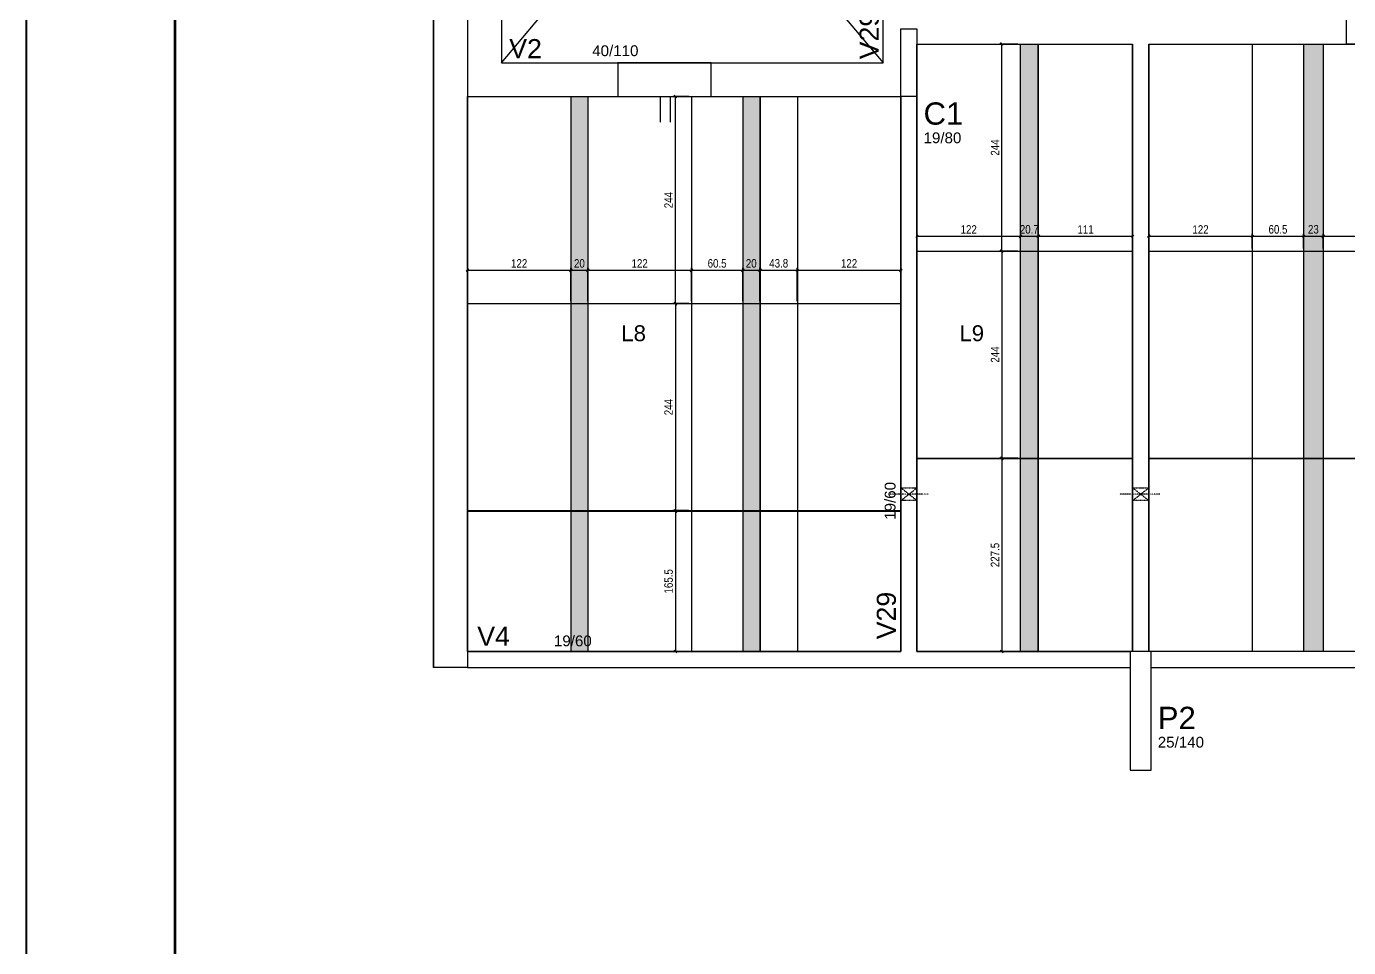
# Model space of a CAD drawing. Extents: x -9556 to -2786, y 930 to 5130.
# Drawn here: x -9556 to -7998, y 2980 to 4066 of the extents above; entities that cross this region are included whole.
import ezdxf

# ---------------------------------------------------------------- set-up
doc = ezdxf.new("R2010")
doc.units = 0
doc.linetypes.add('ESTILO_TQS_0004', pattern=[2, 0.5, -0.4, 0.1, -0.4, 0.1, -0.5])
doc.linetypes.add('HIDDEN2', pattern=[0.1875, 0.125, -0.0625])
for name, color, linetype in [('1', 3, 'Continuous'), ('200', 1, 'HIDDEN2'), ('205', 1, 'ESTILO_TQS_0004'), ('210', 3, 'HIDDEN2'), ('212', 3, 'Continuous'), ('213', 3, 'Continuous'), ('220', 5, 'Continuous'), ('221', 1, 'Continuous'), ('222', 6, 'Continuous'), ('226', 4, 'Continuous'), ('233', 6, 'Continuous'), ('COTA', 2, 'Continuous'), ('Hachura', 7, 'Continuous'), ('Painéis', 200, 'Continuous')]:
    doc.layers.add(name, color=color, linetype=linetype)
doc.layers.add('FOLHA', color=255, linetype='Continuous', lineweight=40)
doc.layers.add('Folhas', color=255, linetype='Continuous', lineweight=9)
doc.styles.add('COTA TECNICA-50', font='techl___.ttf', dxfattribs={"height": 10})
doc.styles.get("Standard").update_dxf_attribs({"font": 'arial.ttf'})
doc.dimstyles.new('COTA PAINEL-50', dxfattribs={"dimtxt": 10, "dimasz": 3, "dimexe": 3, "dimexo": 3, "dimgap": 3, "dimtad": 1, "dimdec": 1, "dimzin": 9, "dimdsep": 46, "dimtxsty": 'COTA TECNICA-50', "dimblk1": 'OBLIQUE', "dimblk2": 'OBLIQUE', "dimsah": 1, "dimcen": 0.9, "dimclrd": 4, "dimclre": 4, "dimclrt": 240, "dimadec": 1, "dimazin": 3, "dimtfac": 1, "dimtdec": 1, "dimtmove": 0, "dimatfit": 3, "dimfxl": 0, "dimtolj": 1, "dimtzin": 12, "dimarcsym": 0})

# ---------------------------------------------------------------- blocks, each defined once
blk = doc.blocks.new('_Oblique')
at = {"color": 0, "linetype": 'ByBlock', "lineweight": -2}
blk.add_line((-0.5, -0.5), (0.5, 0.5), dxfattribs=at)
blk = doc.blocks.new('*D62')
at = {"layer": 'COTA', "color": 4, "lineweight": -2}
for p, q in [((-8506.5, 3804.4), (-8506.5, 3821.8)), ((-8506.5, 3818.8), (-8384.5, 3818.8)), ((-8384.5, 3804.4), (-8384.5, 3821.8))]:
    blk.add_line(p, q, dxfattribs=at)
at = {"layer": 'Defpoints', "color": 0}
for p in [(-8384.5, 3818.8), (-8506.5, 3801.4), (-8384.5, 3801.4)]:
    blk.add_point(p, dxfattribs=at)
at = {"layer": 'COTA', "color": 4, "lineweight": -2, "xscale": 3, "yscale": 3, "zscale": 3, "rotation": 180}
blk.add_blockref('_Oblique', (-8506.5, 3818.8), dxfattribs=at)
at = {"layer": 'COTA', "color": 4, "lineweight": -2, "xscale": 3, "yscale": 3, "zscale": 3}
blk.add_blockref('_Oblique', (-8384.5, 3818.8), dxfattribs=at)
at = {"layer": 'COTA', "color": 240, "insert": (-8445.5, 3826.8), "char_height": 10, "attachment_point": 5, "style": 'COTA TECNICA-50'}
blk.add_mtext('\\A1;122', dxfattribs=at)
blk = doc.blocks.new('*D63')
at = {"layer": 'COTA', "color": 4, "lineweight": -2}
for p, q in [((-8384.5, 3804.4), (-8384.5, 3821.8)), ((-8384.5, 3818.8), (-8363.8, 3818.8)), ((-8363.8, 3804.4), (-8363.8, 3821.8))]:
    blk.add_line(p, q, dxfattribs=at)
at = {"layer": 'Defpoints', "color": 0}
for p in [(-8363.8, 3818.8), (-8384.5, 3801.4), (-8363.8, 3801.4)]:
    blk.add_point(p, dxfattribs=at)
at = {"layer": 'COTA', "color": 4, "lineweight": -2, "xscale": 3, "yscale": 3, "zscale": 3, "rotation": 180}
blk.add_blockref('_Oblique', (-8384.5, 3818.8), dxfattribs=at)
at = {"layer": 'COTA', "color": 4, "lineweight": -2, "xscale": 3, "yscale": 3, "zscale": 3}
blk.add_blockref('_Oblique', (-8363.8, 3818.8), dxfattribs=at)
at = {"layer": 'COTA', "color": 240, "insert": (-8374.1, 3826.9), "char_height": 10, "attachment_point": 5, "style": 'COTA TECNICA-50'}
blk.add_mtext('\\A1;20.7', dxfattribs=at)
blk = doc.blocks.new('*D64')
at = {"layer": 'COTA', "color": 4, "lineweight": -2}
for p, q in [((-8363.3, 3804.4), (-8363.3, 3821.8)), ((-8363.3, 3818.8), (-8252.3, 3818.8)), ((-8252.3, 3804.4), (-8252.3, 3821.8))]:
    blk.add_line(p, q, dxfattribs=at)
at = {"layer": 'Defpoints', "color": 0}
for p in [(-8252.3, 3818.8), (-8363.3, 3801.4), (-8252.3, 3801.4)]:
    blk.add_point(p, dxfattribs=at)
at = {"layer": 'COTA', "color": 4, "lineweight": -2, "xscale": 3, "yscale": 3, "zscale": 3, "rotation": 180}
blk.add_blockref('_Oblique', (-8363.3, 3818.8), dxfattribs=at)
at = {"layer": 'COTA', "color": 4, "lineweight": -2, "xscale": 3, "yscale": 3, "zscale": 3}
blk.add_blockref('_Oblique', (-8252.3, 3818.8), dxfattribs=at)
at = {"layer": 'COTA', "color": 240, "insert": (-8307.8, 3826.8), "char_height": 10, "attachment_point": 5, "style": 'COTA TECNICA-50'}
blk.add_mtext('\\A1;111', dxfattribs=at)
blk = doc.blocks.new('*D65')
at = {"layer": 'COTA', "color": 4, "lineweight": -2}
for p, q in [((-8387.5, 4045.4), (-8409.4, 4045.4)), ((-8406.4, 3801.4), (-8406.4, 4045.4)), ((-8387.5, 3801.4), (-8409.4, 3801.4))]:
    blk.add_line(p, q, dxfattribs=at)
at = {"layer": 'Defpoints', "color": 0}
for p in [(-8406.4, 4045.4), (-8384.5, 4045.4), (-8384.5, 3801.4)]:
    blk.add_point(p, dxfattribs=at)
at = {"layer": 'COTA', "color": 4, "lineweight": -2, "xscale": 3, "yscale": 3, "zscale": 3}
for p, rotation in [((-8406.4, 4045.4), 90), ((-8406.4, 3801.4), 270)]:
    blk.add_blockref('_Oblique', p, dxfattribs=dict(at, rotation=rotation))
at = {"layer": 'COTA', "color": 240, "insert": (-8414.4, 3923.4), "char_height": 10, "attachment_point": 5, "rotation": 90, "style": 'COTA TECNICA-50'}
blk.add_mtext('\\A1;244', dxfattribs=at)
blk = doc.blocks.new('*D66')
at = {"layer": 'COTA', "color": 4, "lineweight": -2}
for p, q in [((-8387.5, 3801.4), (-8409.4, 3801.4)), ((-8406.4, 3801.4), (-8406.4, 3557.4)), ((-8387.5, 3557.4), (-8409.4, 3557.4))]:
    blk.add_line(p, q, dxfattribs=at)
at = {"layer": 'Defpoints', "color": 0}
for p in [(-8384.5, 3801.4), (-8406.4, 3557.4), (-8384.5, 3557.4)]:
    blk.add_point(p, dxfattribs=at)
at = {"layer": 'COTA', "color": 4, "lineweight": -2, "xscale": 3, "yscale": 3, "zscale": 3}
for p, rotation in [((-8406.4, 3801.4), 90), ((-8406.4, 3557.4), 270)]:
    blk.add_blockref('_Oblique', p, dxfattribs=dict(at, rotation=rotation))
at = {"layer": 'COTA', "color": 240, "insert": (-8414.4, 3679.4), "char_height": 10, "attachment_point": 5, "rotation": 90, "style": 'COTA TECNICA-50'}
blk.add_mtext('\\A1;244', dxfattribs=at)
blk = doc.blocks.new('*D67')
at = {"layer": 'COTA', "color": 4, "lineweight": -2}
for p, q in [((-8387.5, 3556.9), (-8409.4, 3556.9)), ((-8406.4, 3556.9), (-8406.4, 3329.4)), ((-8387.5, 3329.4), (-8409.4, 3329.4))]:
    blk.add_line(p, q, dxfattribs=at)
at = {"layer": 'Defpoints', "color": 0}
for p in [(-8384.5, 3556.9), (-8406.4, 3329.4), (-8384.5, 3329.4)]:
    blk.add_point(p, dxfattribs=at)
at = {"layer": 'COTA', "color": 4, "lineweight": -2, "xscale": 3, "yscale": 3, "zscale": 3}
for p, rotation in [((-8406.4, 3556.9), 90), ((-8406.4, 3329.4), 270)]:
    blk.add_blockref('_Oblique', p, dxfattribs=dict(at, rotation=rotation))
at = {"layer": 'COTA', "color": 240, "insert": (-8414.5, 3443.1), "char_height": 10, "attachment_point": 5, "rotation": 90, "style": 'COTA TECNICA-50'}
blk.add_mtext('\\A1;227.5', dxfattribs=at)
blk = doc.blocks.new('*D68')
at = {"layer": 'COTA', "color": 4, "lineweight": -2}
for p, q in [((-8233.3, 3804.3), (-8233.3, 3821.8)), ((-8233.3, 3818.8), (-8111.3, 3818.8)), ((-8111.3, 3804.3), (-8111.3, 3821.8))]:
    blk.add_line(p, q, dxfattribs=at)
at = {"layer": 'Defpoints', "color": 0}
for p in [(-8111.3, 3818.8), (-8233.3, 3801.3), (-8111.3, 3801.3)]:
    blk.add_point(p, dxfattribs=at)
at = {"layer": 'COTA', "color": 4, "lineweight": -2, "xscale": 3, "yscale": 3, "zscale": 3, "rotation": 180}
blk.add_blockref('_Oblique', (-8233.3, 3818.8), dxfattribs=at)
at = {"layer": 'COTA', "color": 4, "lineweight": -2, "xscale": 3, "yscale": 3, "zscale": 3}
blk.add_blockref('_Oblique', (-8111.3, 3818.8), dxfattribs=at)
at = {"layer": 'COTA', "color": 240, "insert": (-8172.3, 3826.8), "char_height": 10, "attachment_point": 5, "style": 'COTA TECNICA-50'}
blk.add_mtext('\\A1;122', dxfattribs=at)
blk = doc.blocks.new('*D69')
at = {"layer": 'COTA', "color": 4, "lineweight": -2}
for p, q in [((-8111.3, 3804.3), (-8111.3, 3821.8)), ((-8111.3, 3818.8), (-8050.8, 3818.8)), ((-8050.8, 3804.3), (-8050.8, 3821.8))]:
    blk.add_line(p, q, dxfattribs=at)
at = {"layer": 'Defpoints', "color": 0}
for p in [(-8050.8, 3818.8), (-8111.3, 3801.3), (-8050.8, 3801.3)]:
    blk.add_point(p, dxfattribs=at)
at = {"layer": 'COTA', "color": 4, "lineweight": -2, "xscale": 3, "yscale": 3, "zscale": 3, "rotation": 180}
blk.add_blockref('_Oblique', (-8111.3, 3818.8), dxfattribs=at)
at = {"layer": 'COTA', "color": 4, "lineweight": -2, "xscale": 3, "yscale": 3, "zscale": 3}
blk.add_blockref('_Oblique', (-8050.8, 3818.8), dxfattribs=at)
at = {"layer": 'COTA', "color": 240, "insert": (-8081, 3826.9), "char_height": 10, "attachment_point": 5, "style": 'COTA TECNICA-50'}
blk.add_mtext('\\A1;60.5', dxfattribs=at)
blk = doc.blocks.new('*D70')
at = {"layer": 'COTA', "color": 4, "lineweight": -2}
for p, q in [((-8050.8, 3804.3), (-8050.8, 3821.8)), ((-8050.8, 3818.8), (-8027.8, 3818.8)), ((-8027.8, 3804.3), (-8027.8, 3821.8))]:
    blk.add_line(p, q, dxfattribs=at)
at = {"layer": 'Defpoints', "color": 0}
for p in [(-8027.8, 3818.8), (-8050.8, 3801.3), (-8027.8, 3801.3)]:
    blk.add_point(p, dxfattribs=at)
at = {"layer": 'COTA', "color": 4, "lineweight": -2, "xscale": 3, "yscale": 3, "zscale": 3, "rotation": 180}
blk.add_blockref('_Oblique', (-8050.8, 3818.8), dxfattribs=at)
at = {"layer": 'COTA', "color": 4, "lineweight": -2, "xscale": 3, "yscale": 3, "zscale": 3}
blk.add_blockref('_Oblique', (-8027.8, 3818.8), dxfattribs=at)
at = {"layer": 'COTA', "color": 240, "insert": (-8039.3, 3827), "char_height": 10, "attachment_point": 5, "style": 'COTA TECNICA-50'}
blk.add_mtext('\\A1;23', dxfattribs=at)
blk = doc.blocks.new('*D74')
at = {"layer": 'COTA', "color": 4, "lineweight": -2}
for p, q in [((-8027.8, 3804.3), (-8027.8, 3821.8)), ((-8027.8, 3818.8), (-7905.8, 3818.8)), ((-7905.8, 3804.4), (-7905.8, 3821.8))]:
    blk.add_line(p, q, dxfattribs=at)
at = {"layer": 'Defpoints', "color": 0}
for p in [(-7905.8, 3818.8), (-8027.8, 3801.3), (-7905.8, 3801.4)]:
    blk.add_point(p, dxfattribs=at)
at = {"layer": 'COTA', "color": 4, "lineweight": -2, "xscale": 3, "yscale": 3, "zscale": 3, "rotation": 180}
blk.add_blockref('_Oblique', (-8027.8, 3818.8), dxfattribs=at)
at = {"layer": 'COTA', "color": 4, "lineweight": -2, "xscale": 3, "yscale": 3, "zscale": 3}
blk.add_blockref('_Oblique', (-7905.8, 3818.8), dxfattribs=at)
at = {"layer": 'COTA', "color": 240, "insert": (-7966.8, 3826.8), "char_height": 10, "attachment_point": 5, "style": 'COTA TECNICA-50'}
blk.add_mtext('\\A1;122', dxfattribs=at)
blk = doc.blocks.new('*D88')
at = {"layer": 'COTA', "color": 4, "lineweight": -2}
for p, q in [((-9036.3, 3742.4), (-9036.3, 3781.7)), ((-9036.3, 3778.7), (-8914.3, 3778.7)), ((-8914.3, 3742.4), (-8914.3, 3781.7))]:
    blk.add_line(p, q, dxfattribs=at)
at = {"layer": 'Defpoints', "color": 0}
for p in [(-8914.3, 3778.7), (-9036.3, 3739.4), (-8914.3, 3739.4)]:
    blk.add_point(p, dxfattribs=at)
at = {"layer": 'COTA', "color": 4, "lineweight": -2, "xscale": 3, "yscale": 3, "zscale": 3, "rotation": 180}
blk.add_blockref('_Oblique', (-9036.3, 3778.7), dxfattribs=at)
at = {"layer": 'COTA', "color": 4, "lineweight": -2, "xscale": 3, "yscale": 3, "zscale": 3}
blk.add_blockref('_Oblique', (-8914.3, 3778.7), dxfattribs=at)
at = {"layer": 'COTA', "color": 240, "insert": (-8975.3, 3786.8), "char_height": 10, "attachment_point": 5, "style": 'COTA TECNICA-50'}
blk.add_mtext('\\A1;122', dxfattribs=at)
blk = doc.blocks.new('*D89')
at = {"layer": 'COTA', "color": 4, "lineweight": -2}
for p, q in [((-8914.3, 3742.4), (-8914.3, 3781.7)), ((-8914.3, 3778.7), (-8894.3, 3778.7)), ((-8894.3, 3742.4), (-8894.3, 3781.7))]:
    blk.add_line(p, q, dxfattribs=at)
at = {"layer": 'Defpoints', "color": 0}
for p in [(-8894.3, 3778.7), (-8914.3, 3739.4), (-8894.3, 3739.4)]:
    blk.add_point(p, dxfattribs=at)
at = {"layer": 'COTA', "color": 4, "lineweight": -2, "xscale": 3, "yscale": 3, "zscale": 3, "rotation": 180}
blk.add_blockref('_Oblique', (-8914.3, 3778.7), dxfattribs=at)
at = {"layer": 'COTA', "color": 4, "lineweight": -2, "xscale": 3, "yscale": 3, "zscale": 3}
blk.add_blockref('_Oblique', (-8894.3, 3778.7), dxfattribs=at)
at = {"layer": 'COTA', "color": 240, "insert": (-8904.3, 3786.8), "char_height": 10, "attachment_point": 5, "style": 'COTA TECNICA-50'}
blk.add_mtext('\\A1;20', dxfattribs=at)
blk = doc.blocks.new('*D90')
at = {"layer": 'COTA', "color": 4, "lineweight": -2}
for p, q in [((-8894.3, 3742.4), (-8894.3, 3781.7)), ((-8894.3, 3778.7), (-8772.3, 3778.7)), ((-8772.3, 3742.4), (-8772.3, 3781.7))]:
    blk.add_line(p, q, dxfattribs=at)
at = {"layer": 'Defpoints', "color": 0}
for p in [(-8772.3, 3778.7), (-8894.3, 3739.4), (-8772.3, 3739.4)]:
    blk.add_point(p, dxfattribs=at)
at = {"layer": 'COTA', "color": 4, "lineweight": -2, "xscale": 3, "yscale": 3, "zscale": 3, "rotation": 180}
blk.add_blockref('_Oblique', (-8894.3, 3778.7), dxfattribs=at)
at = {"layer": 'COTA', "color": 4, "lineweight": -2, "xscale": 3, "yscale": 3, "zscale": 3}
blk.add_blockref('_Oblique', (-8772.3, 3778.7), dxfattribs=at)
at = {"layer": 'COTA', "color": 240, "insert": (-8833.3, 3786.8), "char_height": 10, "attachment_point": 5, "style": 'COTA TECNICA-50'}
blk.add_mtext('\\A1;122', dxfattribs=at)
blk = doc.blocks.new('*D91')
at = {"layer": 'COTA', "color": 4, "lineweight": -2}
for p, q in [((-8772.3, 3742.4), (-8772.3, 3781.7)), ((-8772.3, 3778.7), (-8711.8, 3778.7)), ((-8711.8, 3742.4), (-8711.8, 3781.7))]:
    blk.add_line(p, q, dxfattribs=at)
at = {"layer": 'Defpoints', "color": 0}
for p in [(-8711.8, 3778.7), (-8772.3, 3739.4), (-8711.8, 3739.4)]:
    blk.add_point(p, dxfattribs=at)
at = {"layer": 'COTA', "color": 4, "lineweight": -2, "xscale": 3, "yscale": 3, "zscale": 3, "rotation": 180}
blk.add_blockref('_Oblique', (-8772.3, 3778.7), dxfattribs=at)
at = {"layer": 'COTA', "color": 4, "lineweight": -2, "xscale": 3, "yscale": 3, "zscale": 3}
blk.add_blockref('_Oblique', (-8711.8, 3778.7), dxfattribs=at)
at = {"layer": 'COTA', "color": 240, "insert": (-8742, 3786.8), "char_height": 10, "attachment_point": 5, "style": 'COTA TECNICA-50'}
blk.add_mtext('\\A1;60.5', dxfattribs=at)
blk = doc.blocks.new('*D92')
at = {"layer": 'COTA', "color": 4, "lineweight": -2}
for p, q in [((-8711.8, 3742.4), (-8711.8, 3781.7)), ((-8711.8, 3778.7), (-8691.8, 3778.7)), ((-8691.8, 3742.4), (-8691.8, 3781.7))]:
    blk.add_line(p, q, dxfattribs=at)
at = {"layer": 'Defpoints', "color": 0}
for p in [(-8691.8, 3778.7), (-8711.8, 3739.4), (-8691.8, 3739.4)]:
    blk.add_point(p, dxfattribs=at)
at = {"layer": 'COTA', "color": 4, "lineweight": -2, "xscale": 3, "yscale": 3, "zscale": 3, "rotation": 180}
blk.add_blockref('_Oblique', (-8711.8, 3778.7), dxfattribs=at)
at = {"layer": 'COTA', "color": 4, "lineweight": -2, "xscale": 3, "yscale": 3, "zscale": 3}
blk.add_blockref('_Oblique', (-8691.8, 3778.7), dxfattribs=at)
at = {"layer": 'COTA', "color": 240, "insert": (-8701.8, 3786.8), "char_height": 10, "attachment_point": 5, "style": 'COTA TECNICA-50'}
blk.add_mtext('\\A1;20', dxfattribs=at)
blk = doc.blocks.new('*D93')
at = {"layer": 'COTA', "color": 4, "lineweight": -2}
for p, q in [((-8691.3, 3742.4), (-8691.3, 3781.7)), ((-8691.3, 3778.7), (-8647.5, 3778.7)), ((-8647.5, 3742.4), (-8647.5, 3781.7))]:
    blk.add_line(p, q, dxfattribs=at)
at = {"layer": 'Defpoints', "color": 0}
for p in [(-8647.5, 3778.7), (-8691.3, 3739.4), (-8647.5, 3739.4)]:
    blk.add_point(p, dxfattribs=at)
at = {"layer": 'COTA', "color": 4, "lineweight": -2, "xscale": 3, "yscale": 3, "zscale": 3, "rotation": 180}
blk.add_blockref('_Oblique', (-8691.3, 3778.7), dxfattribs=at)
at = {"layer": 'COTA', "color": 4, "lineweight": -2, "xscale": 3, "yscale": 3, "zscale": 3}
blk.add_blockref('_Oblique', (-8647.5, 3778.7), dxfattribs=at)
at = {"layer": 'COTA', "color": 240, "insert": (-8669.4, 3786.9), "char_height": 10, "attachment_point": 5, "style": 'COTA TECNICA-50'}
blk.add_mtext('\\A1;43.8', dxfattribs=at)
blk = doc.blocks.new('*D94')
at = {"layer": 'COTA', "color": 4, "lineweight": -2}
for p, q in [((-8647.5, 3742.4), (-8647.5, 3781.7)), ((-8647.5, 3778.7), (-8525.5, 3778.7)), ((-8525.5, 3742.4), (-8525.5, 3781.7))]:
    blk.add_line(p, q, dxfattribs=at)
at = {"layer": 'Defpoints', "color": 0}
for p in [(-8525.5, 3778.7), (-8647.5, 3739.4), (-8525.5, 3739.4)]:
    blk.add_point(p, dxfattribs=at)
at = {"layer": 'COTA', "color": 4, "lineweight": -2, "xscale": 3, "yscale": 3, "zscale": 3, "rotation": 180}
blk.add_blockref('_Oblique', (-8647.5, 3778.7), dxfattribs=at)
at = {"layer": 'COTA', "color": 4, "lineweight": -2, "xscale": 3, "yscale": 3, "zscale": 3}
blk.add_blockref('_Oblique', (-8525.5, 3778.7), dxfattribs=at)
at = {"layer": 'COTA', "color": 240, "insert": (-8586.5, 3786.8), "char_height": 10, "attachment_point": 5, "style": 'COTA TECNICA-50'}
blk.add_mtext('\\A1;122', dxfattribs=at)
blk = doc.blocks.new('*D95')
at = {"layer": 'COTA', "color": 4, "lineweight": -2}
for p, q in [((-8775.3, 3983.4), (-8794.1, 3983.4)), ((-8791.1, 3739.4), (-8791.1, 3983.4)), ((-8775.3, 3739.4), (-8794.1, 3739.4))]:
    blk.add_line(p, q, dxfattribs=at)
at = {"layer": 'Defpoints', "color": 0}
for p in [(-8791.1, 3983.4), (-8772.3, 3983.4), (-8772.3, 3739.4)]:
    blk.add_point(p, dxfattribs=at)
at = {"layer": 'COTA', "color": 4, "lineweight": -2, "xscale": 3, "yscale": 3, "zscale": 3}
for p, rotation in [((-8791.1, 3983.4), 90), ((-8791.1, 3739.4), 270)]:
    blk.add_blockref('_Oblique', p, dxfattribs=dict(at, rotation=rotation))
at = {"layer": 'COTA', "color": 240, "insert": (-8799.2, 3861.4), "char_height": 10, "attachment_point": 5, "rotation": 90, "style": 'COTA TECNICA-50'}
blk.add_mtext('\\A1;244', dxfattribs=at)
blk = doc.blocks.new('*D96')
at = {"layer": 'COTA', "color": 4, "lineweight": -2}
for p, q in [((-8775.3, 3739.4), (-8794.1, 3739.4)), ((-8791.1, 3739.4), (-8791.1, 3495.4)), ((-8775.3, 3495.4), (-8794.1, 3495.4))]:
    blk.add_line(p, q, dxfattribs=at)
at = {"layer": 'Defpoints', "color": 0}
for p in [(-8772.3, 3739.4), (-8791.1, 3495.4), (-8772.3, 3495.4)]:
    blk.add_point(p, dxfattribs=at)
at = {"layer": 'COTA', "color": 4, "lineweight": -2, "xscale": 3, "yscale": 3, "zscale": 3}
for p, rotation in [((-8791.1, 3739.4), 90), ((-8791.1, 3495.4), 270)]:
    blk.add_blockref('_Oblique', p, dxfattribs=dict(at, rotation=rotation))
at = {"layer": 'COTA', "color": 240, "insert": (-8799.2, 3617.4), "char_height": 10, "attachment_point": 5, "rotation": 90, "style": 'COTA TECNICA-50'}
blk.add_mtext('\\A1;244', dxfattribs=at)
blk = doc.blocks.new('*D97')
at = {"layer": 'COTA', "color": 4, "lineweight": -2}
for p, q in [((-8775.3, 3494.9), (-8794.1, 3494.9)), ((-8791.1, 3494.9), (-8791.1, 3329.4)), ((-8775.3, 3329.4), (-8794.1, 3329.4))]:
    blk.add_line(p, q, dxfattribs=at)
at = {"layer": 'Defpoints', "color": 0}
for p in [(-8772.3, 3494.9), (-8791.1, 3329.4), (-8772.3, 3329.4)]:
    blk.add_point(p, dxfattribs=at)
at = {"layer": 'COTA', "color": 4, "lineweight": -2, "xscale": 3, "yscale": 3, "zscale": 3}
for p, rotation in [((-8791.1, 3494.9), 90), ((-8791.1, 3329.4), 270)]:
    blk.add_blockref('_Oblique', p, dxfattribs=dict(at, rotation=rotation))
at = {"layer": 'COTA', "color": 240, "insert": (-8799.2, 3412.1), "char_height": 10, "attachment_point": 5, "rotation": 90, "style": 'COTA TECNICA-50'}
blk.add_mtext('\\A1;165.5', dxfattribs=at)

msp = doc.modelspace()

# ---------------------------------------------------------------- hatches: boundary and pattern name
at = {"layer": 'Hachura'}
h = msp.add_hatch(color=252, dxfattribs=at)
h.dxf.hatch_style = 1
h.paths.add_polyline_path([(-8363.75, 4045.4), (-8384.45, 4045.4), (-8384.45, 3801.36), (-8363.75, 3801.35)])
h.paths.add_polyline_path([(-8363.75, 3801.35), (-8384.45, 3801.36), (-8384.45, 3557.36), (-8363.75, 3557.35)])
h.paths.add_polyline_path([(-8363.75, 3556.85), (-8384.45, 3556.86), (-8384.45, 3329.4), (-8363.75, 3329.4)])
h = msp.add_hatch(color=252, dxfattribs=at)
h.dxf.hatch_style = 1
h.paths.add_polyline_path([(-8027.8, 4045.32), (-8050.8, 4045.32), (-8050.8, 3801.34), (-8027.8, 3801.35)])
h.paths.add_polyline_path([(-8027.8, 3801.35), (-8050.8, 3801.34), (-8050.8, 3557.34), (-8027.8, 3557.35)])
h.paths.add_polyline_path([(-8027.8, 3556.85), (-8050.8, 3556.84), (-8050.8, 3329.4), (-8027.8, 3329.4)])
h.paths.add_polyline_path([(-7821.8, 3556.87), (-7844.8, 3556.87), (-7844.8, 3329.4), (-7821.8, 3329.4)])
h.paths.add_polyline_path([(-7821.8, 3801.37), (-7844.8, 3801.37), (-7844.8, 3557.37), (-7821.8, 3557.37)])
h.paths.add_polyline_path([(-7821.8, 4045.32), (-7844.8, 4045.32), (-7844.8, 3801.37), (-7821.8, 3801.37)])
h = msp.add_hatch(color=252, dxfattribs=at)
h.dxf.hatch_style = 1
h.paths.add_polyline_path([(-8894.3, 3983.4), (-8914.3, 3983.4), (-8914.3, 3739.4), (-8894.3, 3739.4)])
h.paths.add_polyline_path([(-8691.8, 3983.4), (-8711.8, 3983.4), (-8711.8, 3739.4), (-8691.8, 3739.4)])
h.paths.add_polyline_path([(-8691.8, 3739.4), (-8711.8, 3739.4), (-8711.8, 3329.4), (-8691.8, 3329.4)])
h.paths.add_polyline_path([(-8894.3, 3739.4), (-8914.3, 3739.4), (-8914.3, 3329.4), (-8894.3, 3329.4)])

# ---------------------------------------------------------------- linework, layer by layer
at = {"layer": '1'}
for p, q in [((-8996.3, 4556.38), (-8996.3, 4023.4)), ((-8546.45, 4023.4), (-8546.45, 4249.37)), ((-8506.45, 4045.4), (-8252.3, 4045.4)), ((-8252.3, 3329.4), (-8252.3, 4045.32)), ((-8233.3, 4045.4), (-8000.45, 4045.4)), ((-8233.3, 3329.4), (-8233.3, 4045.32)), ((-8996.3, 4023.4), (-8546.45, 4023.4)), ((-9036.3, 3983.4), (-8525.45, 3983.4)), ((-8525.45, 3329.4), (-8525.45, 3983.4)), ((-8506.45, 3983.4), (-8506.45, 3329.4)), ((-9036.3, 3329.4), (-8525.45, 3329.4)), ((-8506.45, 3329.4), (-8255.3, 3329.4)), ((-9036.3, 3310.4), (-8550.3, 3310.4)), ((-8550.3, 3310.4), (-8255.3, 3310.4)), ((-8230.3, 3310.4), (-7642.3, 3310.4))]:
    msp.add_line(p, q, dxfattribs=at)
msp.add_lwpolyline([(-7642.3, 3329.4), (-8230.3, 3329.4)], dxfattribs=at)
at = {"layer": '200'}
for p, q in [((-8506.45, 3507.24), (-8525.45, 3522.24)), ((-8525.45, 3507.24), (-8506.45, 3522.24)), ((-8233.3, 3507.24), (-8252.3, 3522.24)), ((-8252.3, 3507.24), (-8233.3, 3522.24))]:
    msp.add_line(p, q, dxfattribs=at)
at = {"layer": '205'}
for p, q in [((-8493.46, 3514.74), (-8540.45, 3514.74)), ((-8220.31, 3514.74), (-8267.3, 3514.74))]:
    msp.add_line(p, q, dxfattribs=at)
at = {"layer": '210'}
for p, q in [((-8525.45, 3522.24), (-8506.45, 3522.24)), ((-8252.3, 3522.24), (-8233.3, 3522.24)), ((-8506.45, 3507.24), (-8525.45, 3507.24)), ((-8233.3, 3507.24), (-8252.3, 3507.24))]:
    msp.add_line(p, q, dxfattribs=at)
at = {"layer": '220'}
for p, q in [((-8749.08, 4023.4), (-8859.08, 4023.4)), ((-8859.08, 4023.4), (-8859.08, 3983.4)), ((-8749.08, 3983.4), (-8749.08, 4023.4)), ((-8859.08, 3983.4), (-8809.08, 3983.4)), ((-8809.08, 3983.4), (-8809.08, 3953.43)), ((-8797.08, 3953.43), (-8797.08, 3983.4)), ((-8797.08, 3983.4), (-8749.08, 3983.4)), ((-9036.3, 3310.4), (-9076.3, 3310.4))]:
    msp.add_line(p, q, dxfattribs=at)
for points in [[(-9076.3, 4636.38), (-9076.3, 3310.4)], [(-9076.3, 3310.4), (-9076.3, 4636.38), (-4299.18, 4636.38), (-4291.52, 1788.51)], [(-4331.52, 1788.4), (-4339.07, 4596.38), (-9036.3, 4596.38), (-9036.3, 3310.4)]]:
    msp.add_lwpolyline(points, dxfattribs=at)
at = {"layer": '221'}
for p, q in [((-8996.3, 4023.4), (-8546.45, 4556.38)), ((-8996.3, 4556.38), (-8546.45, 4023.4))]:
    msp.add_line(p, q, dxfattribs=at)
at = {"layer": '222'}
for points in [[(-8000.45, 4045.4), (-8000.45, 4125.4), (-7981.45, 4125.4), (-7981.45, 4045.4), (-8000.45, 4045.4)], [(-8525.45, 3983.4), (-8525.45, 4063.4), (-8506.45, 4063.4), (-8506.45, 3983.4), (-8525.45, 3983.4)], [(-8255.3, 3189.4), (-8230.3, 3189.4), (-8230.3, 3329.4), (-8255.3, 3329.4), (-8255.3, 3189.4)]]:
    msp.add_lwpolyline(points, dxfattribs=at)
at = {"layer": 'FOLHA'}
msp.add_lwpolyline([(-2786.27, 5130.12), (-2786.27, 930.12), (-9555.98, 930.12), (-9555.98, 5130.12)], close=True, dxfattribs=at)
at = {"layer": 'Folhas', "color": 30, "const_width": 3}
msp.add_lwpolyline([(-2975.57, 1000.19), (-9380.8, 1000.19), (-9380.8, 5060.05), (-2975.57, 5060.05)], dxfattribs=at)
at = {"layer": 'Painéis'}
for p, q in [((-8506.45, 4045.4), (-8252.3, 4045.32)), ((-8384.45, 3329.4), (-8384.45, 4045.4)), ((-8363.75, 3329.4), (-8363.75, 4045.4)), ((-8363.25, 3329.4), (-8363.25, 4045.4)), ((-8233.3, 4045.32), (-8233.3, 3329.4)), ((-8111.3, 4045.32), (-8111.3, 3329.4)), ((-8050.8, 4045.4), (-8050.8, 3329.4)), ((-8027.8, 4045.4), (-8027.8, 3329.4)), ((-9036.3, 3983.4), (-9036.3, 3329.4)), ((-9036.3, 3983.4), (-8525.45, 3983.4)), ((-8914.3, 3983.4), (-8914.3, 3329.4)), ((-8894.3, 3983.4), (-8894.3, 3329.4)), ((-8772.3, 3983.4), (-8772.3, 3329.4)), ((-8711.8, 3983.4), (-8711.8, 3329.4)), ((-8691.8, 3983.4), (-8691.8, 3329.4)), ((-8691.3, 3983.4), (-8691.3, 3329.4)), ((-8647.45, 3983.4), (-8647.45, 3329.4)), ((-8525.45, 3983.4), (-8525.45, 3329.4)), ((-8506.52, 3801.4), (-8252.37, 3801.32)), ((-8233.27, 3801.32), (-7639.27, 3801.4)), ((-9036.3, 3739.4), (-8525.45, 3739.4)), ((-8506.6, 3557.4), (-8252.45, 3557.32)), ((-8506.6, 3556.9), (-8252.45, 3556.82)), ((-8233.23, 3557.32), (-7639.23, 3557.4)), ((-8233.23, 3556.82), (-7639.23, 3556.9)), ((-9036.3, 3495.4), (-8525.45, 3495.4)), ((-9036.3, 3494.9), (-8525.45, 3494.9))]:
    msp.add_line(p, q, dxfattribs=at)
for points in [[(-8506.45, 4045.4), (-8252.3, 4045.4), (-8252.3, 3329.4), (-8506.45, 3329.4)], [(-8233.3, 4045.32), (-7639.3, 4045.32), (-7639.3, 3329.4), (-8233.3, 3329.4)], [(-9036.3, 3983.4), (-8525.45, 3983.4), (-8525.45, 3329.4), (-9036.3, 3329.4)]]:
    msp.add_lwpolyline(points, close=True, dxfattribs=at)

# ---------------------------------------------------------------- texts
at = {"layer": '212'}
for s, p in [('40/110', (-8889.17, 4031.16)), ('19/60', (-8934.32, 3335.55))]:
    msp.add_text(s, height=12.75, dxfattribs=at).set_placement(p)
msp.add_text('19/60', height=12.75, rotation=90, dxfattribs=at).set_placement((-8531.77, 3484.64))
at = {"layer": '213'}
for s, p in [('19/80', (-8498.72, 3928.48)), ('25/140', (-8222.69, 3216.09))]:
    msp.add_text(s, height=12.75, dxfattribs=at).set_placement(p)
at = {"layer": '220'}
for s, p in [('C1', (-8498.72, 3950.35)), ('P2', (-8222.69, 3237.96))]:
    msp.add_text(s, height=26.25, dxfattribs=at).set_placement(p)
at = {"layer": '226'}
for s, p in [('L8', (-8854.99, 3695.15)), ('L9', (-8456.49, 3695.15))]:
    msp.add_text(s, height=18.75, dxfattribs=at).set_placement(p)
at = {"layer": '233'}
for s, p in [('V29A', (-8551.64, 4027.45)), ('V29', (-8531.33, 3343.79))]:
    msp.add_text(s, height=22.5, rotation=90, dxfattribs=at).set_placement(p)
for s, p in [('V2', (-8986.94, 4028.73)), ('V4', (-9024.66, 3336.05))]:
    msp.add_text(s, height=22.5, dxfattribs=at).set_placement(p)

# ---------------------------------------------------------------- dimensions: what is measured, and where the dimension line sits
at = {"layer": 'COTA'}
for base, p1, p2, picture, middle in [((-8406.36, 4045.4), (-8384.45, 3801.36), (-8384.45, 4045.4), '*D65', (-8414.43, 3923.38)), ((-8791.12, 3983.4), (-8772.3, 3739.4), (-8772.3, 3983.4), '*D95', (-8799.2, 3861.4)), ((-8406.36, 3557.36), (-8384.45, 3801.36), (-8384.45, 3557.36), '*D66', (-8414.43, 3679.36)), ((-8791.12, 3495.4), (-8772.3, 3739.4), (-8772.3, 3495.4), '*D96', (-8799.2, 3617.4)), ((-8406.37, 3329.4), (-8384.45, 3556.86), (-8384.45, 3329.4), '*D67', (-8414.48, 3443.13)), ((-8791.12, 3329.4), (-8772.3, 3494.9), (-8772.3, 3329.4), '*D97', (-8799.23, 3412.15))]:
    dim = msp.add_linear_dim(base=base, p1=p1, p2=p2, angle=90, dimstyle='COTA PAINEL-50', dxfattribs=at)
    dim.commit()
    dim.dimension.update_dxf_attribs({"geometry": picture, "text_midpoint": middle})
for base, p1, p2, picture, middle in [((-8384.45, 3818.76), (-8506.45, 3801.4), (-8384.45, 3801.36), '*D62', (-8445.45, 3826.81)), ((-8252.2979, 3818.7557), (-8363.2509, 3801.3533), (-8252.2979, 3801.3533), '*D64', (-8307.7744, 3826.8142)), ((-8111.3, 3818.76), (-8233.27, 3801.32), (-8111.3, 3801.32), '*D68', (-8172.28, 3826.81)), ((-8050.8, 3818.76), (-8111.3, 3801.32), (-8050.8, 3801.32), '*D69', (-8081.05, 3826.87)), ((-7905.8, 3818.76), (-8027.8, 3801.35), (-7905.8, 3801.36), '*D74', (-7966.8, 3826.81)), ((-8914.3, 3778.7), (-9036.3, 3739.4), (-8914.3, 3739.4), '*D88', (-8975.3, 3786.76)), ((-8772.3, 3778.7), (-8894.3, 3739.4), (-8772.3, 3739.4), '*D90', (-8833.3, 3786.76)), ((-8711.8, 3778.7), (-8772.3, 3739.4), (-8711.8, 3739.4), '*D91', (-8742.05, 3786.81)), ((-8647.4509, 3778.7049), (-8691.2979, 3739.3965), (-8647.4509, 3739.3965), '*D93', (-8669.3744, 3786.9462)), ((-8525.45, 3778.7), (-8647.45, 3739.4), (-8525.45, 3739.4), '*D94', (-8586.45, 3786.76))]:
    dim = msp.add_linear_dim(base=base, p1=p1, p2=p2, dimstyle='COTA PAINEL-50', dxfattribs=at)
    dim.commit()
    dim.dimension.update_dxf_attribs({"geometry": picture, "text_midpoint": middle})
for base, p1, p2, picture, middle in [((-8363.75, 3818.76), (-8384.45, 3801.36), (-8363.75, 3801.35), '*D63', (-8374.1, 3818.76)), ((-8027.8, 3818.76), (-8050.8, 3801.32), (-8027.8, 3801.35), '*D70', (-8039.3, 3818.76)), ((-8894.3, 3778.7), (-8914.3, 3739.4), (-8894.3, 3739.4), '*D89', (-8904.3, 3778.7)), ((-8691.8, 3778.7), (-8711.8, 3739.4), (-8691.8, 3739.4), '*D92', (-8701.8, 3778.7))]:
    dim = msp.add_linear_dim(base=base, p1=p1, p2=p2, dimstyle='COTA PAINEL-50', dxfattribs=at)
    dim.commit()
    dim.dimension.update_dxf_attribs({"geometry": picture, "text_midpoint": middle, "dimtype": 160})

doc.saveas('drawing.dxf')
